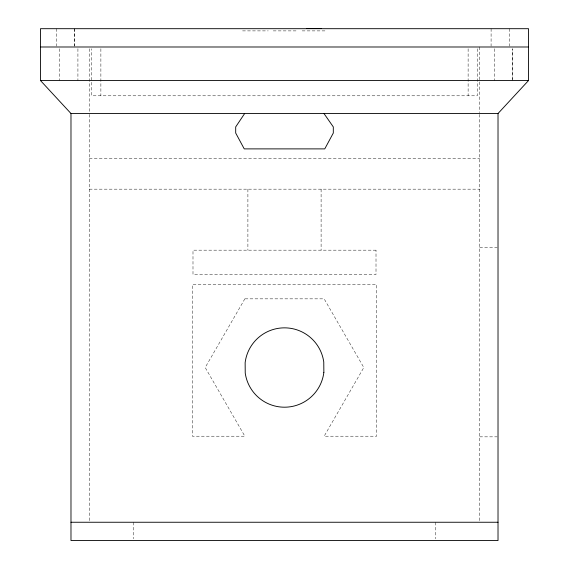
<?xml version="1.0" encoding="UTF-8"?>
<svg xmlns="http://www.w3.org/2000/svg" width="569" height="569" viewBox="0 0 569 569"><rect width="100%" height="100%" fill="white"/><g stroke="black" fill="none" stroke-linecap="round" stroke-linejoin="round"><path stroke-width="0.43" stroke-dasharray="2.85 2.13" d="M242.579 30.89L268.227 30.89M273.234 30.89L297.359 30.89M302.167 30.89L326.229 30.89M89.283 158.659L479.717 158.659M89.283 189.164L479.717 189.164M479.717 247.728L497.142 247.728M479.717 436.843L497.142 436.843M509.376 28.692L509.355 46.125M494.354 48.763L494.383 80.549M491.104 28.692L491.083 46.125M479.717 46.992L479.717 112.626M479.717 114.405L479.717 522.25M477.277 48.77L477.277 95.798L91.723 95.798L91.723 48.77M468.123 48.77L468.123 95.798M435.79 522.25L435.79 538.807M321.101 189.164L321.101 250.168M247.899 189.164L247.899 250.168M133.21 522.25L133.21 538.807M100.877 48.77L100.877 95.798M89.283 48.77L89.283 112.626M89.283 114.405L89.283 521.36M77.917 48.763L77.917 80.549M74.646 28.692L74.646 46.125M74.617 28.692L74.617 46.125M59.624 48.763L59.645 80.549M56.345 28.692L56.374 46.125M244.848 298.846L205.196 367.524L244.848 436.203L192.386 436.203L192.386 284.479L376.614 284.479L376.614 436.203L324.152 436.203L363.804 367.524L324.152 298.846L244.848 298.846M376.009 250.168L192.991 250.168L192.991 274.571L376.009 274.571L376.009 250.168M512.655 80.549L512.655 48.763L512.626 80.549"/><path stroke-width="0.85" d="M244.663 113.516L235.694 126.923L235.694 133.025L244.236 148.886L324.764 148.886L333.306 133.025L333.306 126.923L323.967 113.516M498.017 113.516L528.516 80.549L528.516 28.692L40.484 28.692L40.484 80.549L70.983 113.516L70.983 540.55L498.017 540.55L498.017 113.516L70.983 113.516M306.883 28.45L321.321 28.45M40.484 46.992L528.516 46.992M40.484 80.549L528.516 80.549M70.983 522.25L498.017 522.25M323.861 372.354L323.768 362.005A39.652 39.652 0 0 0 245.139 362.695L245.232 373.044A39.652 39.652 0 0 0 323.861 372.354"/></g></svg>
